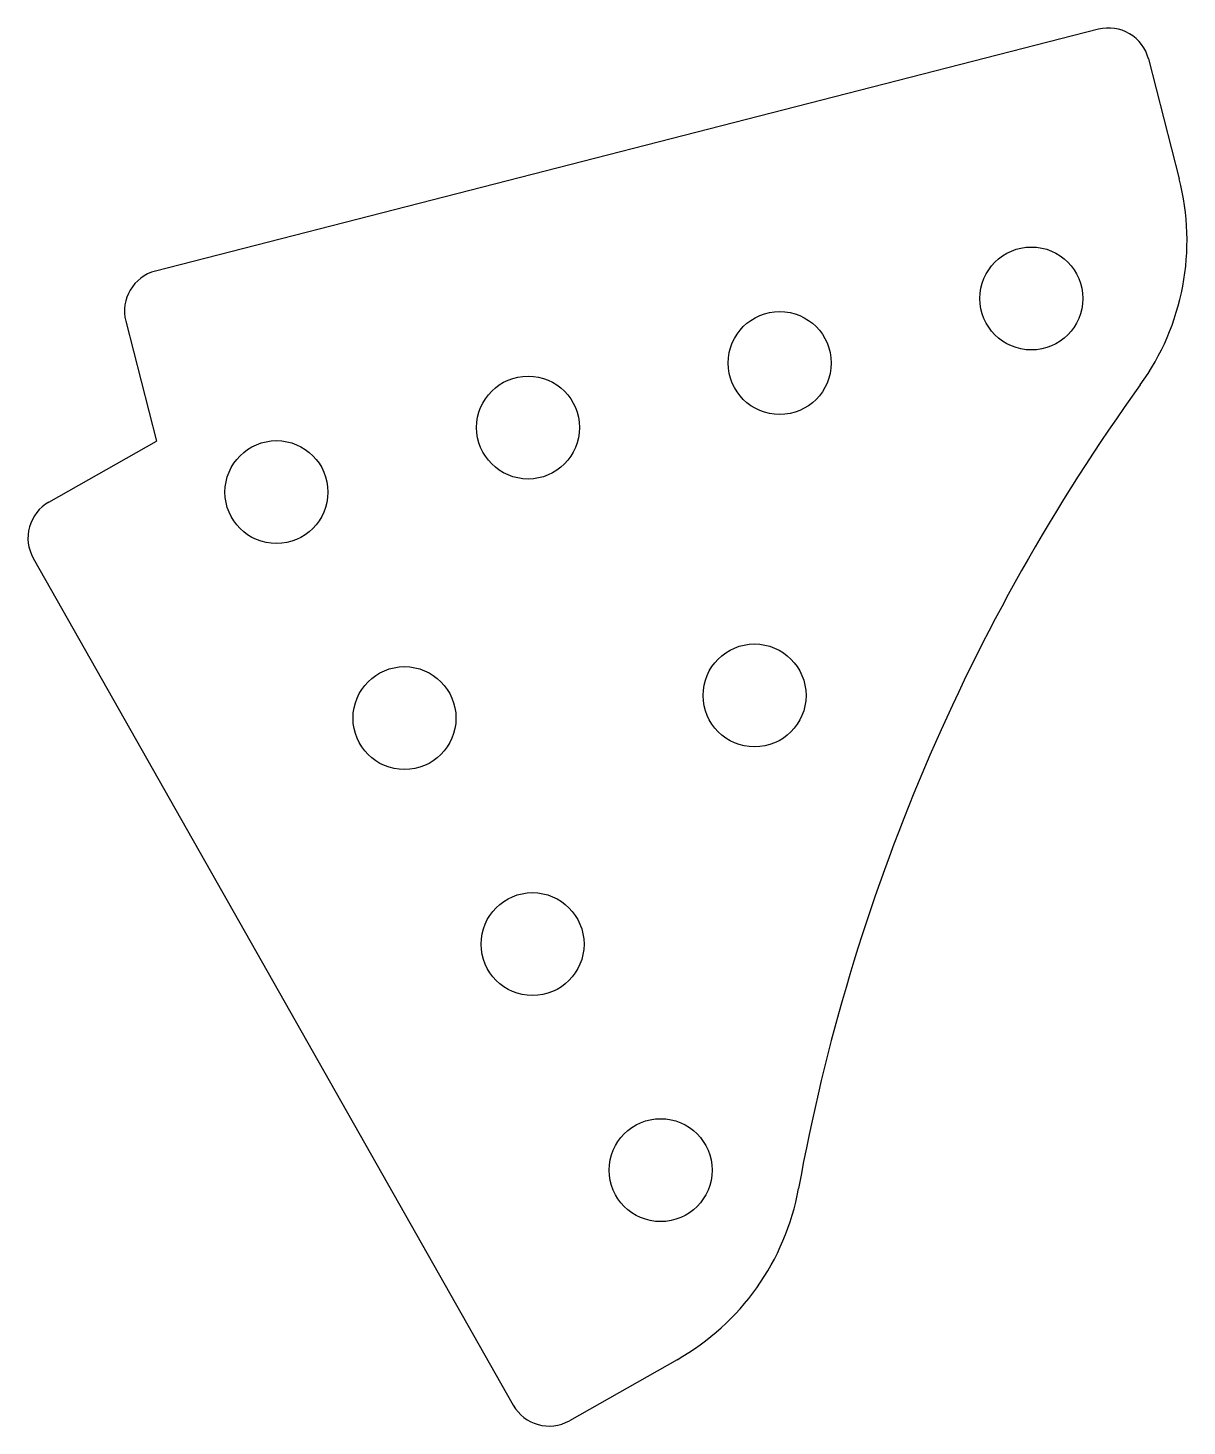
# Model space of a CAD drawing. Extents: x 10.63 to 12.39, y -15.47 to -13.35.
import ezdxf

# ---------------------------------------------------------------- set-up
doc = ezdxf.new("R2010")
doc.units = 0
doc.layers.add('STATION_3', color=7, linetype='CONTINUOUS')

msp = doc.modelspace()

# ---------------------------------------------------------------- linework, layer by layer
at = {"layer": 'STATION_3', "color": 0, "linetype": 'CONTINUOUS'}
for p, q in [((12.253826, -13.354407), (10.824986, -13.720901)), ((12.329895, -13.399419), (12.37648, -13.581039)), ((10.779974, -13.796969), (10.82656, -13.97859)), ((10.663427, -14.071023), (10.82656, -13.97859)), ((10.63986, -14.156212), (11.367046, -15.439606)), ((11.615368, -15.37074), (11.452235, -15.463173))]:
    msp.add_line(p, q, dxfattribs=at)
for centre in [(12.152337, -13.762416), (11.770981, -13.860233), (11.389625, -13.95805), (11.00827, -14.055866), (11.732868, -14.364019), (11.202355, -14.398403), (11.39644, -14.740939), (11.590525, -15.083476)]:
    msp.add_circle(centre, 0.078, dxfattribs=at)
for centre, radius, start, end in [((12.269355, -13.414947), 0.0625, 14.386079, 104.38608), ((12.013239, -13.67421), 0.375, 324.21714, 14.386079), ((10.840515, -13.781441), 0.0625, 104.38608, 194.38608), ((14.75117, -15.647623), 3, 144.21714, 169.70532), ((10.694238, -14.125401), 0.0625, 119.53639, 209.53639), ((11.430502, -15.044474), 0.375, 299.53639, 349.70532), ((11.421424, -15.408795), 0.0625, 209.53639, 299.53639)]:
    msp.add_arc(centre, radius, start, end, dxfattribs=at)

doc.saveas('drawing.dxf')
